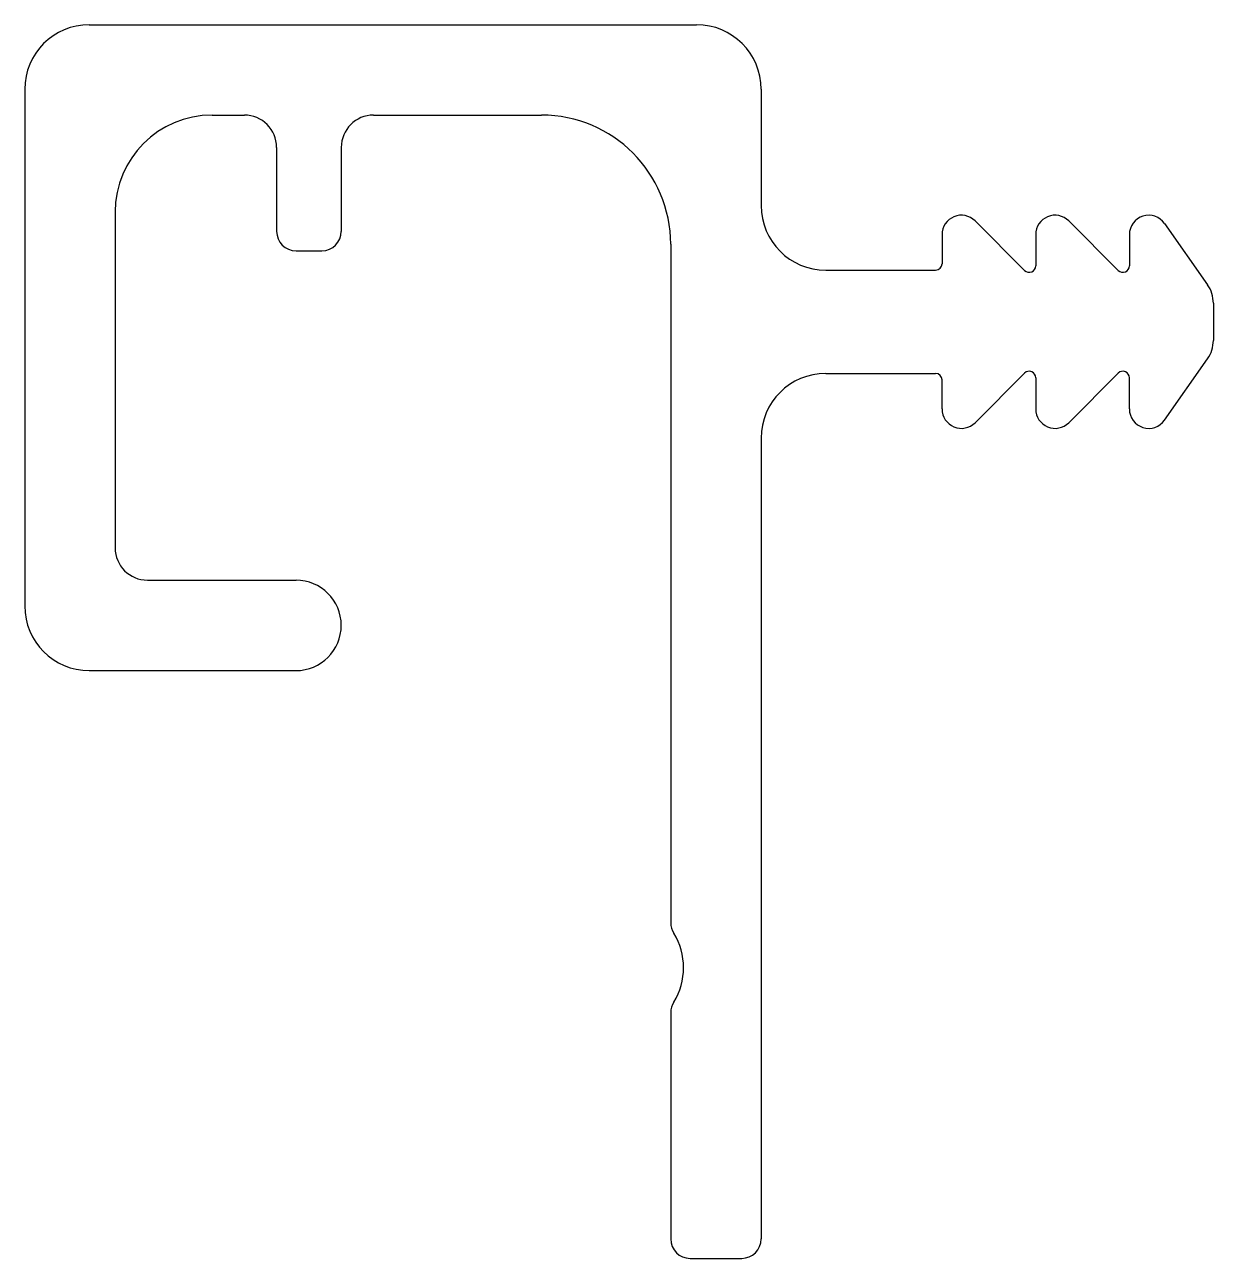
# Model space of a CAD drawing. Extents: x 102.7 to 121.1, y 352.2 to 371.3.
import ezdxf

# ---------------------------------------------------------------- set-up
doc = ezdxf.new("R2010")
doc.units = 0
doc.layers.get('0').update_dxf_attribs({"linetype": 'CONTINUOUS'})

msp = doc.modelspace()

# ---------------------------------------------------------------- linework, layer by layer
at = {"color": 0}
for p, q in [((103.651, 371.339), (113.051, 371.339)), ((102.651, 370.339), (102.651, 362.339)), ((114.051, 370.339), (114.051, 368.539)), ((105.551, 369.939), (106.051, 369.939)), ((108.051, 369.939), (110.651, 369.939)), ((106.551, 369.439), (106.551, 368.139)), ((107.551, 369.439), (107.551, 368.139)), ((104.051, 368.439), (104.051, 363.239)), ((117.363, 368.301), (118.13, 367.534)), ((118.813, 368.301), (119.58, 367.534)), ((120.296, 368.261), (120.96, 367.313)), ((116.851, 368.089), (116.851, 367.639)), ((118.301, 368.089), (118.301, 367.605)), ((119.751, 368.089), (119.751, 367.605)), ((112.651, 367.939), (112.651, 357.432)), ((106.851, 367.839), (107.251, 367.839)), ((115.051, 367.539), (116.751, 367.539)), ((121.051, 367.026), (121.051, 366.452)), ((120.296, 365.217), (120.96, 366.165)), ((115.051, 365.939), (116.751, 365.939)), ((116.851, 365.389), (116.851, 365.839)), ((117.363, 365.177), (118.13, 365.944)), ((118.301, 365.874), (118.301, 365.389)), ((118.813, 365.177), (119.58, 365.944)), ((119.751, 365.389), (119.751, 365.874)), ((114.051, 364.939), (114.051, 352.539)), ((104.551, 362.739), (106.851, 362.739)), ((103.651, 361.339), (106.851, 361.339)), ((112.651, 356.046), (112.651, 352.539)), ((112.951, 352.239), (113.751, 352.239))]:
    msp.add_line(p, q, dxfattribs=at)
for centre, radius, start, end in [((103.651, 370.339), 1, 90, 180), ((113.051, 370.339), 1, 0, 90), ((105.551, 368.439), 1.5, 90, 180), ((106.051, 369.439), 0.5, 0, 90), ((108.051, 369.439), 0.5, 90, 180), ((110.651, 367.939), 2, 0, 90), ((115.051, 368.539), 1, 180, 270), ((117.151, 368.089), 0.3, 45, 180), ((118.601, 368.089), 0.3, 45, 180), ((120.051, 368.089), 0.3, 35, 180), ((106.851, 368.139), 0.3, 180, 270), ((107.251, 368.139), 0.3, 270, 360), ((116.751, 367.639), 0.1, 270, 360), ((118.201, 367.605), 0.1, 225, 0), ((119.651, 367.605), 0.1, 225, 0), ((120.551, 367.026), 0.5, 0, 35), ((120.551, 366.452), 0.5, 325, 360), ((118.201, 365.874), 0.1, 0, 135), ((119.651, 365.874), 0.1, 0, 135), ((115.051, 364.939), 1, 90, 180), ((116.751, 365.839), 0.1, 0, 90), ((117.151, 365.389), 0.3, 180, 315), ((118.601, 365.389), 0.3, 180, 315), ((120.051, 365.389), 0.3, 180, 325), ((104.551, 363.239), 0.5, 180, 270), ((106.851, 362.039), 0.7, 270, 90), ((103.651, 362.339), 1, 180, 270), ((112.951, 357.432), 0.3, 180, 212.2042), ((111.851, 356.739), 1, 327.7958, 32.2042), ((112.951, 356.046), 0.3, 147.7958, 180), ((112.951, 352.539), 0.3, 180, 270), ((113.751, 352.539), 0.3, 270, 360)]:
    msp.add_arc(centre, radius, start, end, dxfattribs=at)

doc.saveas('drawing.dxf')
